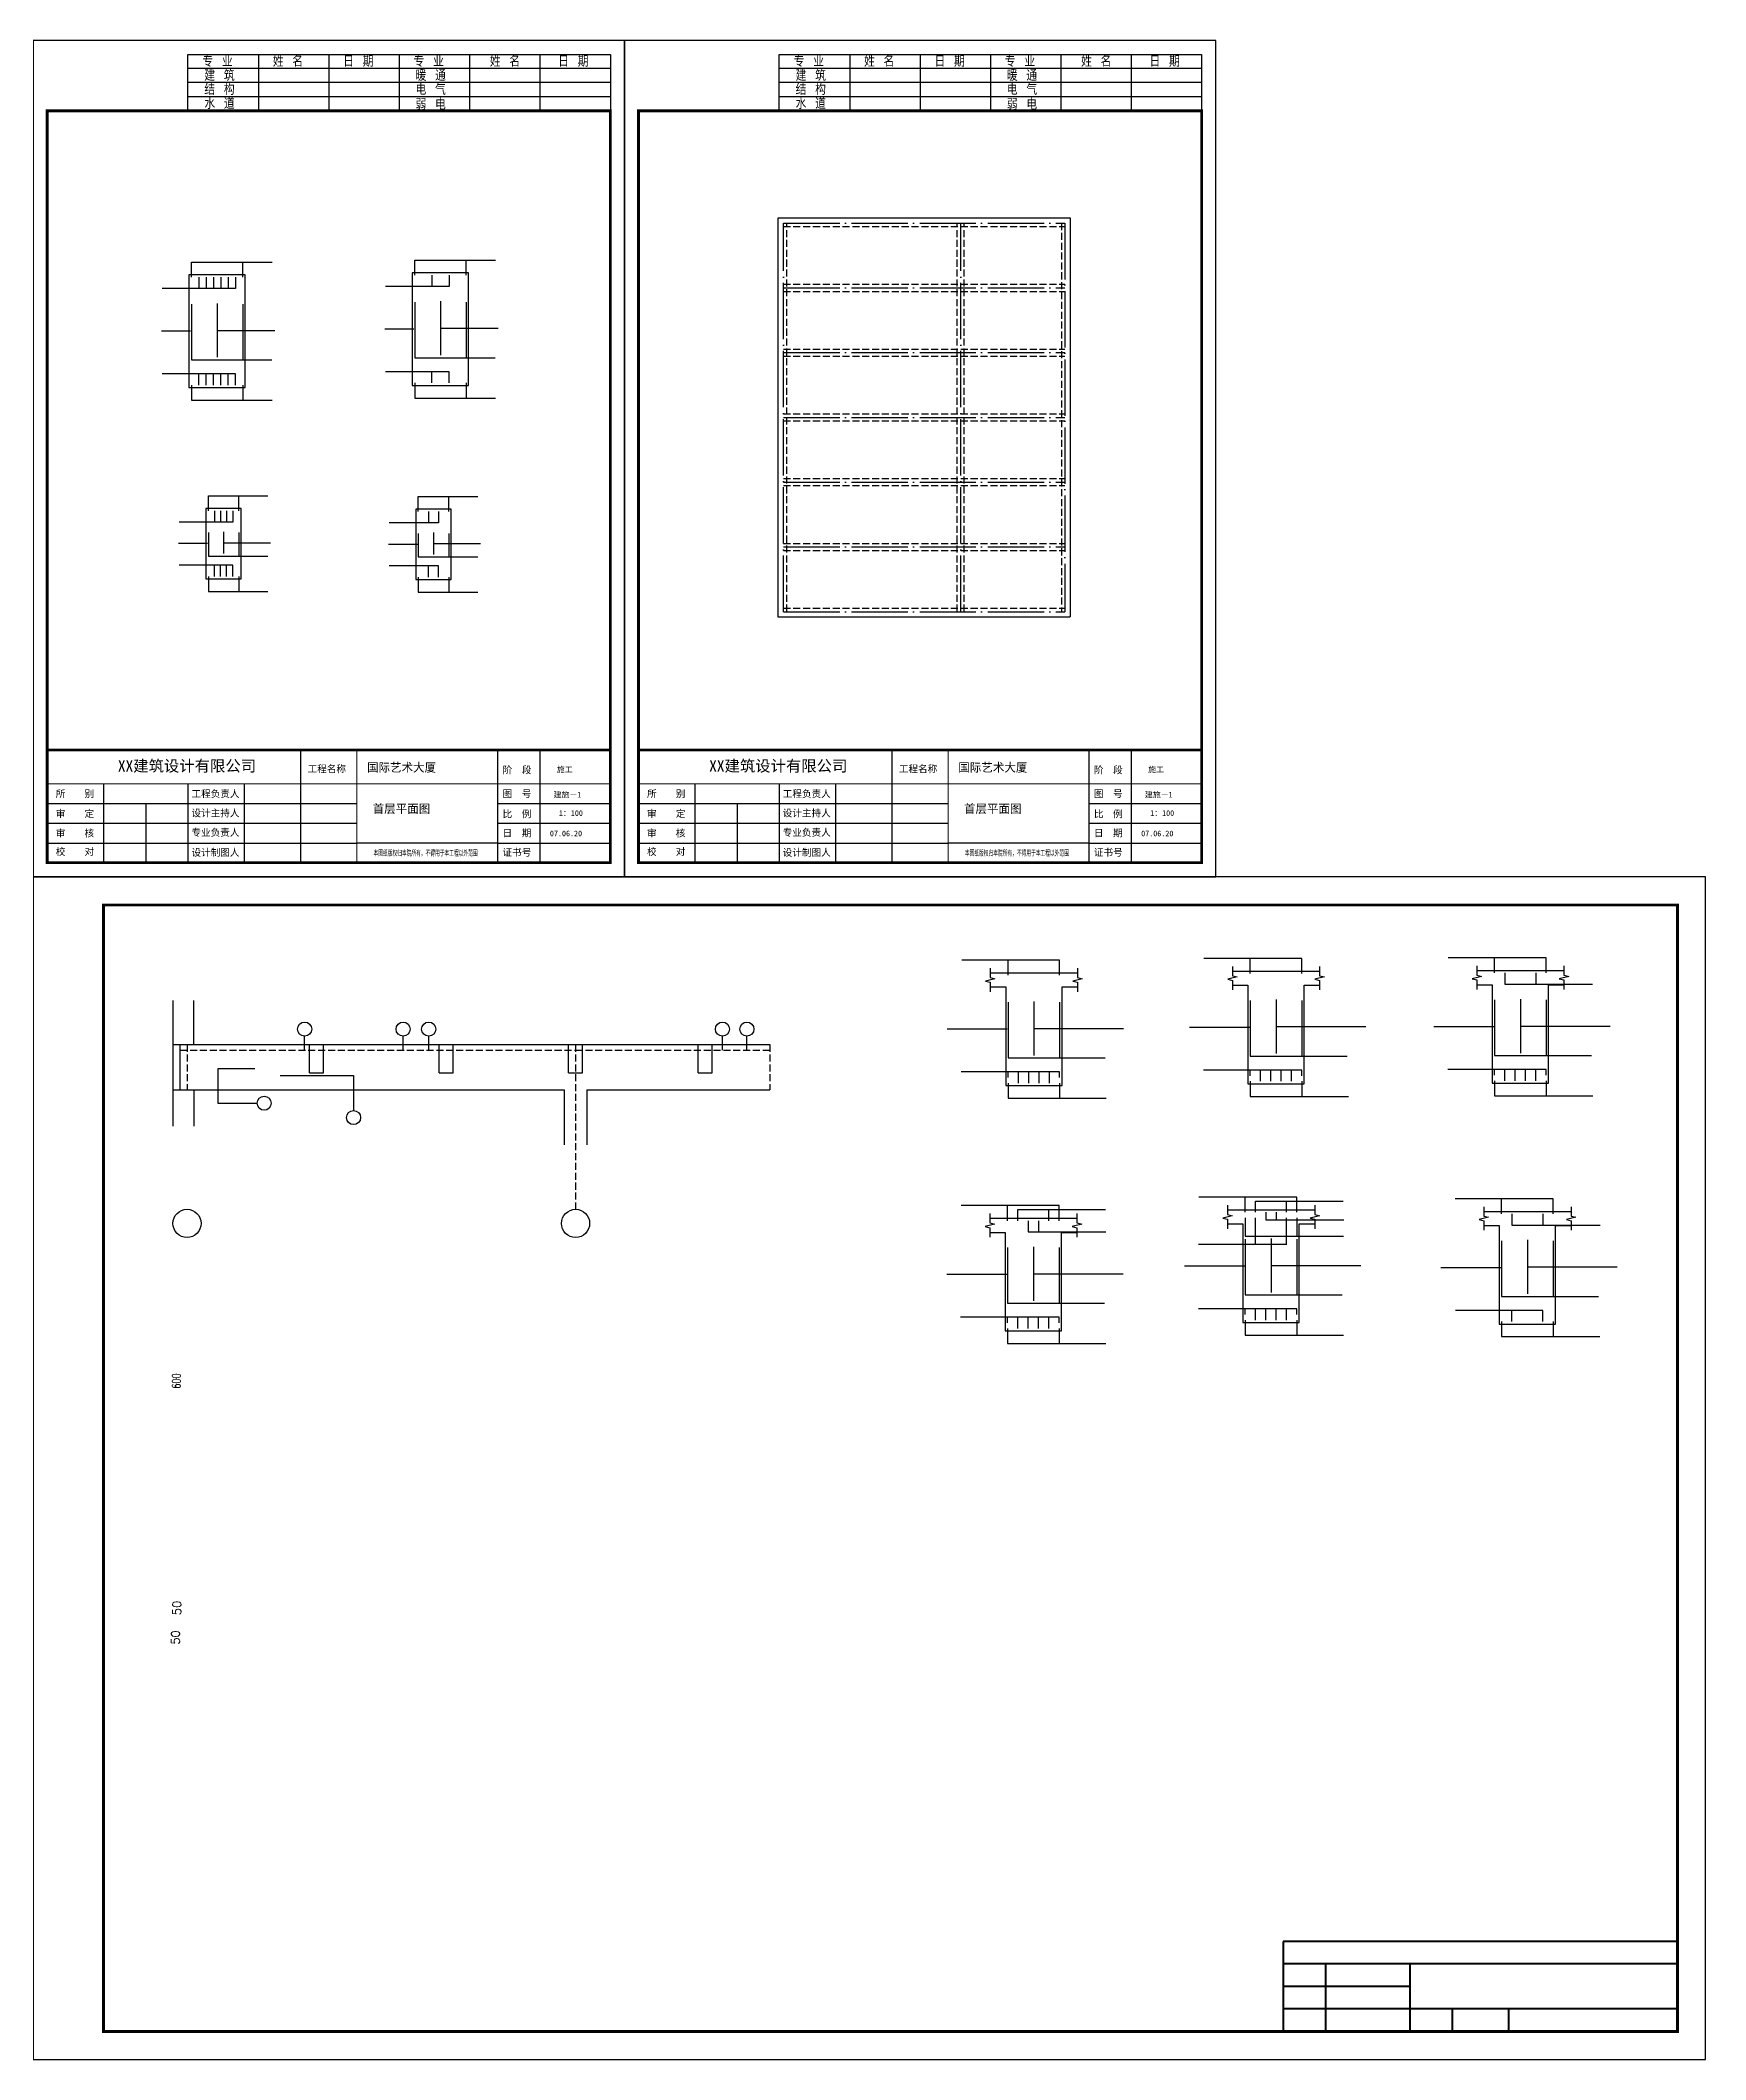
# Model space of a CAD drawing. Extents: x 118894 to 300758, y -8004 to 84013.
# Drawn here: x 178615 to 237758, y 13 to 71713 of the extents above; entities that cross this region are included whole.
import ezdxf
from ezdxf.enums import TextEntityAlignment as Align

# ---------------------------------------------------------------- set-up
doc = ezdxf.new("R2010")
doc.units = 0
doc.header["$LTSCALE"] = 1000
doc.header["$MEASUREMENT"] = 0
doc.linetypes.add('DASH', pattern=[0.35, 0.25, -0.1])
doc.linetypes.add('DOTE', pattern=[2.42, 2, -0.2, 0.02, -0.2])
for name, color, linetype in [('PUB_TITLE', 4, 'Continuous'), ('S-BEAM-PLAN-LINE', 4, 'Continuous'), ('S-DIM-IDEN', 3, 'Continuous'), ('S-PUB_DIM', 3, 'Continuous')]:
    doc.layers.add(name, color=color, linetype=linetype)
doc.styles.add('_TCH_DIM_T3', font='SIMPLEX', dxfattribs={"width": 0.705882, "bigfont": 'GBCBIG'})
doc.styles.get("Standard").update_dxf_attribs({"font": 'ChangFangSong.ttf'})
doc.styles.add('宋体', font='')
doc.styles.add('黑体', font='simhei.ttf')
doc.styles.get('宋体').set_extended_font_data('SimSun')

# ---------------------------------------------------------------- blocks, each defined once
blk = doc.blocks.new('$titleblk$00000094')
for p, q in [((-150, 20), (0, 20)), ((-150, 0), (-150, 20)), ((0, 15), (-150, 15)), ((-125, 20), (-125, 0)), ((-100, 20), (-100, 0)), ((-75, 20), (-75, 0)), ((-50, 20), (-50, 0)), ((-25, 20), (-25, 0)), ((0, 20), (0, 0)), ((0, 10), (-150, 10)), ((0, 5), (-150, 5))]:
    blk.add_line(p, q)
at = {"width": 0.8}
for s, p in [(' 专   业', (-145.93, 16)), ('建   筑', (-144.19, 11)), (' 姓   名', (-120.93, 16)), (' 日   期', (-95.93, 16)), (' 专   业', (-70.93, 16)), ('暖   通', (-69.19, 11)), (' 姓   名', (-43.85, 16)), (' 日   期', (-19.57, 16)), ('结   构', (-144.19, 6)), ('电   气', (-69.19, 6)), ('水   道', (-144.19, 1)), ('弱   电', (-69.19, 0.73))]:
    blk.add_text(s, height=3.5, rotation=0, dxfattribs=at).set_placement(p)
blk = doc.blocks.new('$titleblk$00000194')
for p, q in [((-110, 40), (-110, 0)), ((-40, 28), (-40, 40)), ((-25, 40), (-25, 0)), ((0, 0), (0, 40)), ((-180, 28), (-180, 0)), ((-150, 28), (-150, 0)), ((-130, 28), (-130, 0)), ((-200, 21), (-90, 21)), ((-165, 21), (-165, 0)), ((-40, 21), (0, 21)), ((-200, 14), (-90, 14)), ((-40, 14), (0, 14)), ((-200, 7), (-90, 7)), ((-40, 7), (0, 7))]:
    blk.add_line(p, q)
for points, const_width in [([(0, 40), (-200, 40), (-200, 0)], 1), ([(-90, 40), (-90, 0)], 0.4), ([(-200, 28), (0, 28)], 0.4), ([(-40, 28), (-40, 0)], 0.4), ([(-90, 7), (-40, 7)], 0.4)]:
    blk.add_lwpolyline(points, dxfattribs=dict(const_width=const_width))
at = {"layer": 'Defpoints', "color": 0, "linetype": 'ByBlock'}
blk.add_point((-90, 0), dxfattribs=at)
at = {"style": '黑体'}
for s, height, p in [('XX建筑设计有限公司', 4, (-174.9, 32.38)), ('工程名称', 2.5, (-107.53, 32.08)), ('阶  段', 2.5, (-38.27, 31.7)), ('所    别', 2.5, (-196.97, 23.23)), ('工程负责人', 2.5, (-148.76, 23.23)), ('图  号', 2.5, (-38.27, 23.23)), ('审    定', 2.5, (-196.97, 16.19)), ('设计主持人', 2.5, (-148.78, 16.38)), ('比  例', 2.5, (-38.27, 16.07)), ('审    核', 2.5, (-196.97, 9.23)), ('专业负责人', 2.5, (-148.78, 9.49)), ('日  期', 2.5, (-38.27, 9.3)), ('校    对', 2.5, (-196.97, 2.66)), ('设计制图人', 2.5, (-148.78, 2.38)), ('证书号', 2.5, (-38.27, 2.45))]:
    blk.add_text(s, height=height, dxfattribs=at).set_placement(p)
at = {"style": '宋体', "width": 0.6}
blk.add_text('本图纸版权归本院所有，不得用于本工程以外范围', height=2, dxfattribs=at).set_placement((-84.1, 2.47))
at = {"style": '黑体'}
for tag, p, height in [('工程名称', (-86.43, 32.31), 3), ('工程负责', (-127.69, 23.61), 2), ('审定人', (-176.79, 16.38), 2), ('设计人', (-126.77, 16.78), 2), ('图名', (-84.43, 17.67), 3), ('比例', (-18.26, 16.61), 2), ('审核人', (-176.42, 9.42), 2), ('专业负责', (-126.9, 9.72), 2), ('校对人', (-176.52, 2.57), 2), ('制图人', (-126.18, 1.89), 2)]:
    blk.add_attdef(tag, p, '', height=height, dxfattribs=at)
for tag, p in [('阶段', (-16.19, 32.11)), ('图号', (-15.22, 23.16)), ('日期', (-15.75, 9.39))]:
    blk.add_attdef(tag, text='', height=2, dxfattribs=at).set_placement(p, align=Align.CENTER)

msp = doc.modelspace()

# ---------------------------------------------------------------- linework, layer by layer
for p, q in [((204824.1, 51235.2), (204824.1, 65407.3)), ((204824.1, 65407.3), (215184.1, 65407.3)), ((215184.1, 65407.3), (215184.1, 51247.3)), ((204824.1, 51247.3), (215184.1, 51247.3)), ((183322.6, 37620.3), (183322.6, 33153.9)), ((184062.6, 36053.8), (184062.6, 37620.3)), ((183322.5, 36053.8), (197622.6, 36053.8)), ((183582.6, 34453.8), (183582.6, 36053.8)), ((188172.6, 35053.8), (188172.6, 36053.8)), ((188672.6, 35053.8), (188672.6, 36053.8)), ((192772.6, 35053.8), (192772.6, 36053.8)), ((193272.6, 35053.8), (193272.6, 36053.8)), ((197372.6, 35053.8), (197372.6, 36053.8)), ((197622.6, 36053.8), (204522.6, 36053.8)), ((197872.6, 35053.8), (197872.6, 36053.8)), ((201972.6, 35053.8), (201972.6, 36053.8)), ((202472.6, 35053.8), (202472.6, 36053.8)), ((183322.7, 34453.8), (197222.6, 34453.8)), ((184062.6, 34453.8), (184062.6, 33153.9)), ((188172.6, 35053.8), (188672.6, 35053.8)), ((192772.6, 35053.8), (193272.6, 35053.8)), ((197222.6, 34453.8), (197222.6, 32494.1)), ((197372.6, 35053.8), (197872.6, 35053.8)), ((198022.6, 34453.8), (204522.6, 34453.8)), ((198022.6, 34453.8), (198022.6, 32494.1)), ((201972.6, 35053.8), (202472.6, 35053.8))]:
    msp.add_line(p, q)
at = {"linetype": 'DOTE'}
for p, q in [((205004.1, 65227.3), (215004.1, 65227.3)), ((205004.1, 51427.3), (205004.1, 65227.3)), ((211304.1, 51427.3), (211304.1, 65227.3)), ((215004.1, 65227.3), (215004.1, 51427.3)), ((205004.1, 62927.3), (215004.1, 62927.3)), ((205004.1, 60627.3), (215004.1, 60627.3)), ((205004.1, 58327.3), (215004.1, 58327.3)), ((205004.1, 56027.3), (215004.1, 56027.3)), ((205004.1, 53727.3), (215004.1, 53727.3)), ((205004.1, 51427.3), (215004.1, 51427.3))]:
    msp.add_line(p, q, dxfattribs=at)
at = {"linetype": 'DASH'}
for p, q in [((205004.1, 65107.3), (215004.1, 65107.3)), ((205124.1, 51427.3), (205124.1, 65227.3)), ((211179.1, 51427.3), (211179.1, 65227.3)), ((211429.1, 51427.3), (211429.1, 65227.3)), ((214884.1, 65227.3), (214884.1, 51427.3)), ((205004.1, 63052.3), (215004.1, 63052.3)), ((205004.1, 62802.3), (215004.1, 62802.3)), ((205004.1, 60752.3), (215004.1, 60752.3)), ((205004.1, 60502.3), (215004.1, 60502.3)), ((205004.1, 60502.3), (215004.1, 60502.3)), ((205004.1, 58452.3), (215004.1, 58452.3)), ((205004.1, 58202.3), (215004.1, 58202.3)), ((205004.1, 56152.3), (215004.1, 56152.3)), ((205004.1, 55902.3), (215004.1, 55902.3)), ((205004.1, 53852.3), (215004.1, 53852.3)), ((205004.1, 53602.3), (215004.1, 53602.3)), ((205004.1, 51547.3), (215004.1, 51547.3)), ((183580.2, 35853.8), (197622.6, 35853.8)), ((183822.6, 36053.8), (183822.6, 34453.8)), ((197622.6, 36053.8), (197622.6, 30206.3)), ((197622.6, 35853.8), (204522.6, 35853.8)), ((204522.6, 36053.8), (204522.6, 34453.8))]:
    msp.add_line(p, q, dxfattribs=at)
at = {"lineweight": 25}
for p, q in [((188000.1, 35853.8), (188000.1, 36353.8)), ((191498.8, 35853.8), (191498.8, 36353.8)), ((192406.6, 35853.8), (192406.6, 36353.8)), ((202838.6, 35853.8), (202838.6, 36353.8)), ((203706.5, 35853.8), (203706.5, 36353.8)), ((186232.7, 35196.6), (184920.6, 35196.6)), ((184920.6, 35196.6), (184920.6, 33974.9)), ((187126.7, 34959.5), (189738.1, 34959.5)), ((189738.1, 34959.5), (189738.1, 33712.4)), ((184920.6, 33974.9), (186313.2, 33974.9))]:
    msp.add_line(p, q, dxfattribs=at)
at = {"lineweight": 50}
for p, q in [((236757.8, 4213.2), (222757.8, 4213.2)), ((222757.8, 4213.2), (222757.8, 1013.2)), ((236757.8, 3413.2), (222757.8, 3413.2)), ((224257.8, 3413.2), (224257.8, 1013.2)), ((227257.8, 3413.2), (227257.8, 1013.2)), ((227257.8, 2613.2), (222757.8, 2613.2)), ((236757.8, 1813.2), (222757.8, 1813.2)), ((228757.8, 1813.2), (228757.8, 1013.2)), ((230757.8, 1813.2), (230757.8, 1013.2))]:
    msp.add_line(p, q, dxfattribs=at)
at = {"lineweight": 25}
for centre, radius in [((188000.1, 36603.8), 250), ((191498.8, 36603.8), 250), ((192406.6, 36603.8), 250), ((202838.6, 36603.8), 250), ((203706.5, 36603.8), 250), ((186563.2, 33974.9), 250), ((189738.1, 33462.4), 250), ((183822.6, 29706.3), 500), ((197622.6, 29706.3), 500)]:
    msp.add_circle(centre, radius, dxfattribs=at)
at = {"layer": 'PUB_TITLE'}
for points in [[(178357.8, 42013.2), (199357.8, 42013.2), (199357.8, 71713.2), (178357.8, 71713.2)], [(199357.8, 42013.2), (220357.8, 42013.2), (220357.8, 71713.2), (199357.8, 71713.2)], [(178357.8, 13.2), (237757.8, 13.2), (237757.8, 42013.2), (178357.8, 42013.2)]]:
    msp.add_lwpolyline(points, close=True, dxfattribs=at)
at = {"layer": 'PUB_TITLE', "const_width": 100}
for points in [[(178857.8, 42513.2), (198857.8, 42513.2), (198857.8, 69213.2), (178857.8, 69213.2)], [(199857.8, 42513.2), (219857.8, 42513.2), (219857.8, 69213.2), (199857.8, 69213.2)], [(180857.8, 1013.2), (236757.8, 1013.2), (236757.8, 41013.2), (180857.8, 41013.2)]]:
    msp.add_lwpolyline(points, close=True, dxfattribs=at)
at = {"layer": 'S-BEAM-PLAN-LINE'}
for points in [[(183892.2, 63387.3), (183892.2, 59387.3), (185892.2, 59387.3), (185892.2, 63387.3)], [(191824, 63463), (191824, 59463), (193824, 59463), (193824, 63463)], [(184496.4, 55095.7), (184496.4, 52595.7), (185746.4, 52595.7), (185746.4, 55095.7)], [(191952.8, 55067.3), (191952.8, 52567.3), (193202.8, 52567.3), (193202.8, 55067.3)]]:
    msp.add_lwpolyline(points, close=True, dxfattribs=at)
at = {"layer": 'S-BEAM-PLAN-LINE', "lineweight": 25}
for points in [[(212350.1, 38767), (212350.1, 38433.7), (212516.8, 38392), (212183.4, 38308.7), (212350.1, 38267), (212350.1, 37933.7)], [(215450.1, 38767), (215450.1, 38433.7), (215616.8, 38392), (215283.4, 38308.7), (215450.1, 38267), (215450.1, 37933.7)], [(220950.1, 38832.8), (220950.1, 38499.5), (221116.8, 38457.8), (220783.5, 38374.5), (220950.1, 38332.8), (220950.1, 37999.5)], [(224050.1, 38832.8), (224050.1, 38499.5), (224216.8, 38457.8), (223883.5, 38374.5), (224050.1, 38332.8), (224050.1, 37999.5)], [(229627.3, 38849.2), (229627.3, 38515.9), (229793.9, 38474.2), (229460.6, 38390.9), (229627.3, 38349.2), (229627.3, 38015.9)], [(232727.3, 38849.2), (232727.3, 38515.9), (232893.9, 38474.2), (232560.6, 38390.9), (232727.3, 38349.2), (232727.3, 38015.9)], [(212350.1, 38600.3), (215450.1, 38600.3)], [(212350.1, 38100.3), (212900.1, 38100.3), (212900.1, 34600.3), (214900.1, 34600.3), (214900.1, 38100.3), (215450.1, 38100.3)], [(220950.1, 38666.2), (224050.1, 38666.2)], [(220950.1, 38166.2), (221500.1, 38166.2), (221500.1, 34666.2), (223500.1, 34666.2), (223500.1, 38166.2), (224050.1, 38166.2)], [(229627.3, 38682.6), (232727.3, 38682.6)], [(229627.3, 38182.6), (230177.3, 38182.6), (230177.3, 34682.6), (232177.3, 34682.6), (232177.3, 38182.6), (232727.3, 38182.6)], [(220774.2, 30351.6), (220774.2, 30018.2), (220940.9, 29976.6), (220607.6, 29893.2), (220774.2, 29851.6), (220774.2, 29518.2)], [(220774.2, 30184.9), (223874.2, 30184.9)], [(223874.2, 30351.6), (223874.2, 30018.2), (224040.9, 29976.6), (223707.6, 29893.2), (223874.2, 29851.6), (223874.2, 29518.2)], [(229878.3, 30299.6), (229878.3, 29966.3), (230045, 29924.6), (229711.6, 29841.3), (229878.3, 29799.6), (229878.3, 29466.3)], [(229878.3, 30133), (232978.3, 30133)], [(232978.3, 30299.6), (232978.3, 29966.3), (233145, 29924.6), (232811.6, 29841.3), (232978.3, 29799.6), (232978.3, 29466.3)], [(212330.8, 30054.1), (212330.8, 29720.8), (212497.5, 29679.1), (212164.2, 29595.8), (212330.8, 29554.1), (212330.8, 29220.8)], [(212330.8, 29887.4), (215430.8, 29887.4)], [(215430.8, 30054.1), (215430.8, 29720.8), (215597.5, 29679.1), (215264.2, 29595.8), (215430.8, 29554.1), (215430.8, 29220.8)], [(220774.2, 29684.9), (221324.2, 29684.9), (221324.2, 26184.9), (223324.2, 26184.9), (223324.2, 29684.9), (223874.2, 29684.9)], [(229878.3, 29633), (230428.3, 29633), (230428.3, 26133), (232428.3, 26133), (232428.3, 29633), (232978.3, 29633)], [(212330.8, 29387.4), (212880.8, 29387.4), (212880.8, 25887.4), (214880.8, 25887.4), (214880.8, 29387.4), (215430.8, 29387.4)]]:
    msp.add_lwpolyline(points, dxfattribs=at)
at = {"layer": 'S-DIM-IDEN'}
for p, q in [((183977.2, 63302.3), (183977.2, 63835.6)), ((183977.2, 63835.6), (186844.2, 63835.6)), ((185807.2, 63302.3), (185807.2, 63835.6)), ((191909, 63378), (191909, 63911.3)), ((191909, 63911.3), (194776, 63911.3)), ((193739, 63378), (193739, 63911.3)), ((184238.6, 63302.3), (184238.6, 62902.3)), ((184500, 63302.3), (184500, 62902.3)), ((184761.5, 63302.3), (184761.5, 62902.3)), ((185022.9, 63302.3), (185022.9, 62902.3)), ((185284.3, 63302.3), (185284.3, 62902.3)), ((185545.8, 63302.3), (185545.8, 62902.3)), ((192519, 63378), (192519, 62978)), ((193129, 63378), (193129, 62978)), ((185545.8, 62902.3), (182938.3, 62902.3)), ((193129, 62978), (190872.1, 62978)), ((191909, 62420.5), (191909, 60445.5)), ((192824, 62450.5), (192824, 60535.5)), ((193739, 62420.5), (193739, 60445.5)), ((183977.2, 62344.8), (183977.2, 60369.8)), ((184892.2, 62374.8), (184892.2, 60459.8)), ((185807.2, 62344.8), (185807.2, 60369.8)), ((183947.2, 61387.3), (182913.6, 61387.3)), ((184892.2, 61417.3), (186937, 61417.3)), ((191879, 61463), (190845.5, 61463)), ((192824, 61493), (194868.8, 61493)), ((183977.2, 60369.8), (186834, 60369.8)), ((191909, 60445.5), (194765.8, 60445.5)), ((185545.8, 59872.3), (182936, 59872.3)), ((184238.6, 59472.3), (184238.6, 59872.3)), ((184500, 59472.3), (184500, 59872.3)), ((184761.5, 59472.3), (184761.5, 59872.3)), ((185022.9, 59472.3), (185022.9, 59872.3)), ((185284.3, 59472.3), (185284.3, 59872.3)), ((185545.8, 59472.3), (185545.8, 59872.3)), ((193129, 59948), (190872.1, 59948)), ((191909, 59548), (191909, 59014.7)), ((192519, 59548), (192519, 59948)), ((193129, 59548), (193129, 59948)), ((193739, 59548), (193739, 59014.7)), ((183977.2, 59472.3), (183977.2, 58938.9)), ((183977.2, 58938.9), (186846.5, 58938.9)), ((185807.2, 59472.3), (185807.2, 58938.9)), ((191909, 59014.7), (194778.3, 59014.7)), ((184581.4, 55010.7), (184581.4, 55544.1)), ((184581.4, 55544.1), (186698.4, 55544.1)), ((185661.4, 55010.7), (185661.4, 55544.1)), ((192037.8, 54982.3), (192037.8, 55515.6)), ((192037.8, 55515.6), (194154.8, 55515.6)), ((193117.8, 54982.3), (193117.8, 55515.6)), ((185445.4, 54610.7), (183540.3, 54610.7)), ((184797.4, 55010.7), (184797.4, 54610.7)), ((185013.4, 55010.7), (185013.4, 54610.7)), ((185229.4, 55010.7), (185229.4, 54610.7)), ((185445.4, 55010.7), (185445.4, 54610.7)), ((192757.8, 54582.3), (191000.8, 54582.3)), ((192397.8, 54982.3), (192397.8, 54582.3)), ((192757.8, 54982.3), (192757.8, 54582.3)), ((184551.4, 53845.7), (183517.9, 53845.7)), ((184581.4, 54234.1), (184581.4, 53397.4)), ((185121.4, 54264.1), (185121.4, 53487.4)), ((185121.4, 53875.7), (186791.2, 53875.7)), ((185661.4, 54234.1), (185661.4, 53397.4)), ((192007.8, 53817.3), (190974.3, 53817.3)), ((192037.8, 54205.6), (192037.8, 53369)), ((192577.8, 54235.6), (192577.8, 53459)), ((192577.8, 53847.3), (194247.6, 53847.3)), ((193117.8, 54205.6), (193117.8, 53369)), ((185445.4, 53080.7), (183540.3, 53080.7)), ((184581.4, 53397.4), (186690.5, 53397.4)), ((184797.4, 52680.7), (184797.4, 53080.7)), ((185013.4, 52680.7), (185013.4, 53080.7)), ((185229.4, 52680.7), (185229.4, 53080.7)), ((185445.4, 52680.7), (185445.4, 53080.7)), ((192037.8, 53369), (194146.9, 53369)), ((184581.4, 52680.7), (184581.4, 52147.4)), ((185661.4, 52680.7), (185661.4, 52147.4)), ((192757.8, 53052.3), (191000.8, 53052.3)), ((192037.8, 52652.3), (192037.8, 52119)), ((192397.8, 52652.3), (192397.8, 53052.3)), ((192757.8, 52652.3), (192757.8, 53052.3)), ((193117.8, 52652.3), (193117.8, 52119)), ((184581.4, 52147.4), (186698.4, 52147.4)), ((192037.8, 52119), (194154.8, 52119))]:
    msp.add_line(p, q, dxfattribs=at)
at = {"layer": 'S-DIM-IDEN', "lineweight": 25}
for p, q in [((214815.1, 39048.7), (211340.2, 39048.7)), ((212985.1, 38515.3), (212985.1, 39048.7)), ((214815.1, 38515.3), (214815.1, 39048.7)), ((223415.1, 39114.5), (219940.2, 39114.5)), ((221585.1, 38581.2), (221585.1, 39114.5)), ((223415.1, 38581.2), (223415.1, 39114.5)), ((232092.3, 39130.9), (228617.4, 39130.9)), ((230262.3, 38597.6), (230262.3, 39130.9)), ((232092.3, 38597.6), (232092.3, 39130.9)), ((230628.3, 38597.6), (230628.3, 38197.6)), ((230628.3, 38197.6), (233736.9, 38197.6)), ((231726.3, 38597.6), (231726.3, 38197.6)), ((212985.1, 37557.8), (212985.1, 35582.8)), ((213900.1, 37587.8), (213900.1, 35672.8)), ((214815.1, 37557.8), (214815.1, 35582.8)), ((221585.1, 37623.7), (221585.1, 35648.7)), ((222500.1, 37653.7), (222500.1, 35738.7)), ((223415.1, 37623.7), (223415.1, 35648.7)), ((230262.3, 37640.1), (230262.3, 35665.1)), ((231177.3, 37670.1), (231177.3, 35755.1)), ((232092.3, 37640.1), (232092.3, 35665.1)), ((212955.1, 36600.3), (210825.6, 36600.3)), ((213900.1, 36630.3), (217085.9, 36630.3)), ((221555.1, 36666.2), (219425.7, 36666.2)), ((222500.1, 36696.2), (225685.9, 36696.2)), ((230232.3, 36682.6), (228102.8, 36682.6)), ((231177.3, 36712.6), (234363, 36712.6)), ((212985.1, 35582.8), (216430.1, 35582.8)), ((223415.1, 35151.2), (219919.1, 35151.2)), ((221585.1, 35648.7), (225030.2, 35648.7)), ((221585.1, 34951.2), (221585.1, 35151.2)), ((221951.1, 34751.2), (221951.1, 35151.2)), ((222317.1, 34751.2), (222317.1, 35151.2)), ((222683.1, 34751.2), (222683.1, 35151.2)), ((223049.1, 34751.2), (223049.1, 35151.2)), ((223415.1, 34951.2), (223415.1, 35151.2)), ((232092.3, 35167.6), (228596.2, 35167.6)), ((230262.3, 35665.1), (233707.3, 35665.1)), ((230262.3, 34967.6), (230262.3, 35167.6)), ((230628.3, 34767.6), (230628.3, 35167.6)), ((230994.3, 34767.6), (230994.3, 35167.6)), ((231360.3, 34767.6), (231360.3, 35167.6)), ((231726.3, 34767.6), (231726.3, 35167.6)), ((232092.3, 34967.6), (232092.3, 35167.6)), ((214815.1, 35085.3), (211319.1, 35085.3)), ((212985.1, 34885.3), (212985.1, 35085.3)), ((212985.1, 34685.3), (212985.1, 34152)), ((213351.1, 34685.3), (213351.1, 35085.3)), ((213717.1, 34685.3), (213717.1, 35085.3)), ((214083.1, 34685.3), (214083.1, 35085.3)), ((214449.1, 34685.3), (214449.1, 35085.3)), ((214815.1, 34885.3), (214815.1, 35085.3)), ((214815.1, 34685.3), (214815.1, 34152)), ((221585.1, 34751.2), (221585.1, 34217.8)), ((223415.1, 34751.2), (223415.1, 34217.8)), ((230262.3, 34767.6), (230262.3, 34234.2)), ((232092.3, 34767.6), (232092.3, 34234.2)), ((212985.1, 34152), (216471.4, 34152)), ((221585.1, 34217.8), (225071.5, 34217.8)), ((230262.3, 34234.2), (233748.6, 34234.2)), ((214795.8, 30335.8), (211320.9, 30335.8)), ((212965.8, 29802.4), (212965.8, 30335.8)), ((213331.8, 30202.4), (216440.5, 30202.4)), ((213331.8, 29802.4), (213331.8, 30202.4)), ((214429.8, 29802.4), (214429.8, 30202.4)), ((214795.8, 29802.4), (214795.8, 30335.8)), ((223239.2, 30633.2), (219764.3, 30633.2)), ((221409.2, 30099.9), (221409.2, 30633.2)), ((221775.2, 30499.9), (224883.9, 30499.9)), ((221775.2, 30099.9), (221775.2, 30499.9)), ((222873.2, 30099.9), (222873.2, 30499.9)), ((223239.2, 30099.9), (223239.2, 30633.2)), ((232343.3, 30581.3), (228868.4, 30581.3)), ((230513.3, 30048), (230513.3, 30581.3)), ((232343.3, 30048), (232343.3, 30581.3)), ((213697.8, 29802.4), (213697.8, 29402.4)), ((213697.8, 29402.4), (216461.5, 29402.4)), ((214063.8, 29802.4), (214063.8, 29402.4)), ((221409.2, 29899.9), (221409.2, 29257.7)), ((221775.2, 28954.1), (221775.2, 29899.9)), ((222141.2, 30099.9), (222141.2, 29831)), ((222141.2, 29831), (224904.9, 29831)), ((222507.2, 30099.9), (222507.2, 29831)), ((222873.2, 28954.1), (222873.2, 29899.9)), ((223239.2, 29899.9), (223239.2, 29257.7)), ((230879.3, 30048), (230879.3, 29648)), ((230879.3, 29648), (234009.2, 29648)), ((231977.3, 30048), (231977.3, 29648)), ((212965.8, 28844.9), (212965.8, 26869.9)), ((213880.8, 28874.9), (213880.8, 26959.9)), ((214795.8, 28844.9), (214795.8, 26869.9)), ((222880.2, 28954.1), (219750.3, 28954.1)), ((221409.2, 29257.7), (224893.6, 29257.7)), ((221409.2, 29142.4), (221409.2, 27167.4)), ((222324.2, 29172.4), (222324.2, 27257.4)), ((223239.2, 29142.4), (223239.2, 27167.4)), ((230513.3, 29090.5), (230513.3, 27115.5)), ((231428.3, 29120.5), (231428.3, 27205.5)), ((232343.3, 29090.5), (232343.3, 27115.5)), ((221379.2, 28184.9), (219249.7, 28184.9)), ((222324.2, 28214.9), (225510, 28214.9)), ((230483.3, 28133), (228353.8, 28133)), ((231428.3, 28163), (234614, 28163)), ((212935.8, 27887.4), (210806.3, 27887.4)), ((213880.8, 27917.4), (217066.6, 27917.4)), ((212965.8, 26869.9), (216410.8, 26869.9)), ((223239.2, 26669.9), (219743.2, 26669.9)), ((221409.2, 27167.4), (224854.2, 27167.4)), ((221409.2, 26469.9), (221409.2, 26669.9)), ((221775.2, 26269.9), (221775.2, 26669.9)), ((222141.2, 26269.9), (222141.2, 26669.9)), ((222507.2, 26269.9), (222507.2, 26669.9)), ((222873.2, 26269.9), (222873.2, 26669.9)), ((223239.2, 26469.9), (223239.2, 26669.9)), ((231977.3, 26618), (228868.6, 26618)), ((230513.3, 27115.5), (233958.3, 27115.5)), ((230879.3, 26218), (230879.3, 26618)), ((231977.3, 26218), (231977.3, 26618)), ((214795.8, 26372.4), (211299.8, 26372.4)), ((212965.8, 26172.4), (212965.8, 26372.4)), ((212965.8, 25972.4), (212965.8, 25439.1)), ((213331.8, 25972.4), (213331.8, 26372.4)), ((213697.8, 25972.4), (213697.8, 26372.4)), ((214063.8, 25972.4), (214063.8, 26372.4)), ((214429.8, 25972.4), (214429.8, 26372.4)), ((214795.8, 26172.4), (214795.8, 26372.4)), ((214795.8, 25972.4), (214795.8, 25439.1)), ((221409.2, 26269.9), (221409.2, 25736.6)), ((223239.2, 26269.9), (223239.2, 25736.6)), ((230513.3, 26218), (230513.3, 25684.6)), ((232343.3, 26218), (232343.3, 25684.6)), ((212965.8, 25439.1), (216452.2, 25439.1)), ((221409.2, 25736.6), (224895.6, 25736.6)), ((230513.3, 25684.6), (233999.6, 25684.6))]:
    msp.add_line(p, q, dxfattribs=at)

# ---------------------------------------------------------------- block references
at = {"layer": 'PUB_TITLE', "xscale": 100, "yscale": 100, "zscale": 100}
for p in [(198857.8, 69213.2), (219857.8, 69213.2)]:
    msp.add_blockref('$titleblk$00000094', p, dxfattribs=at)
for p in [(198857.8, 42513.2), (219857.8, 42513.2)]:
    msp.add_blockref('$titleblk$00000194', p, dxfattribs=at).add_auto_attribs({'比例': '1：100', '日期': '07.06.20', '工程名称': '国际艺术大厦', '图号': '建施－1', '阶段': '施工', '图名': '首层平面图'})

# ---------------------------------------------------------------- texts
at = {"layer": 'S-PUB_DIM', "color": 7, "lineweight": 50, "char_height": 297.5, "attachment_point": 5, "rotation": 90, "style": '_TCH_DIM_T3'}
for s, insert in [('\\A1;600', (183441.5, 24108)), ('\\A1;{\\W1;50}', (183460.9, 16051)), ('\\A1;{\\W1;50}', (183414.1, 15003))]:
    msp.add_mtext(s, dxfattribs=dict(at, insert=insert))

doc.saveas('drawing.dxf')
